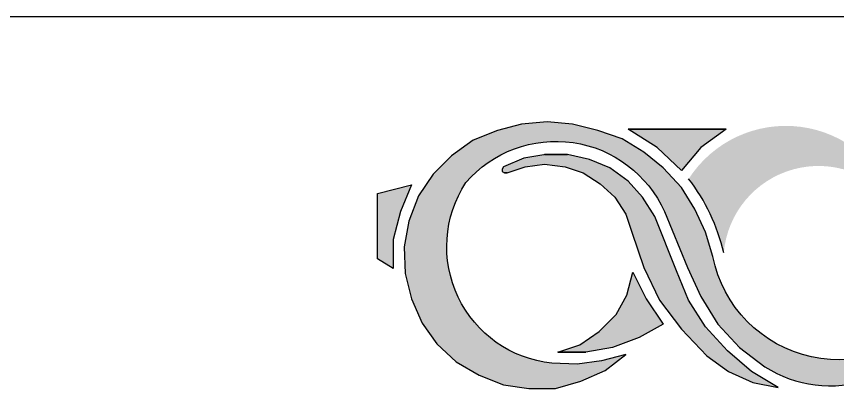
# Model space of a CAD drawing. Header units: inches. Extents: x 3613 to 8393, y -2205 to -794.
# Drawn here: x 7375.25 to 7405.86, y -1529.64 to -1515.79 of the extents above; entities that cross this region are included whole.
import ezdxf

# ---------------------------------------------------------------- set-up
doc = ezdxf.new("R2010")
doc.units = ezdxf.units.IN
doc.header["$MEASUREMENT"] = 0

msp = doc.modelspace()

# ---------------------------------------------------------------- hatches: boundary and pattern name
at = {"ltscale": 1000}
h = msp.add_hatch(color=0, dxfattribs=at)
h.dxf.hatch_style = 1
h.paths.add_polyline_path([(7400.304, -1521.836), (7400.891, -1522.693), (7401.342, -1523.641), (7401.613, -1524.589, -0.694994), (7408.022, -1522.829, 0.630929)], flags=17)
h.paths.add_polyline_path([(7398.048, -1519.985), (7399.131, -1520.662), (7400.033, -1521.52), (7400.755, -1520.662), (7401.703, -1519.985)], flags=17)
h.paths.add_polyline_path([(7399.402, -1523.054), (7400.259, -1525.13), (7400.755, -1526.213), (7401.387, -1527.252), (7402.2, -1528.109), (7403.147, -1528.831, 0.483098), (7409.782, -1526.575, -0.656849), (7401.207, -1524.724), (7400.936, -1523.821), (7400.53, -1522.964), (7400.033, -1522.152), (7399.356, -1521.429), (7398.634, -1520.843), (7397.822, -1520.346), (7396.919, -1520.03), (7395.971, -1519.805), (7395.024, -1519.714), (7394.076, -1519.805), (7393.173, -1520.03), (7392.271, -1520.391), (7391.458, -1520.978), (7390.781, -1521.655), (7390.24, -1522.468), (7389.879, -1523.415), (7389.698, -1524.363), (7389.743, -1525.356), (7389.969, -1526.304), (7390.375, -1527.206), (7390.917, -1527.974), (7391.639, -1528.651), (7392.496, -1529.147), (7393.399, -1529.508), (7394.347, -1529.644), (7395.34, -1529.644), (7396.287, -1529.373), (7397.19, -1528.967), (7397.957, -1528.38), (7397.055, -1528.606), (7396.152, -1528.741), (7395.204, -1528.696, -0.56248), (7392, -1521.971, -0.547638)])
h.paths.add_polyline_path([(7398.589, -1522.513), (7398.048, -1521.926), (7397.371, -1521.429), (7396.603, -1521.114), (7395.791, -1520.933), (7394.979, -1520.933), (7394.166, -1521.068), (7393.399, -1521.384), (7393.354, -1521.475), (7393.354, -1521.565), (7393.444, -1521.61), (7393.534, -1521.61), (7394.211, -1521.384), (7394.933, -1521.294), (7395.701, -1521.384), (7396.378, -1521.61), (7397.01, -1522.016), (7397.551, -1522.513), (7397.957, -1523.145), (7398.183, -1523.821), (7398.634, -1525.13), (7399.221, -1526.349), (7400.033, -1527.432), (7400.981, -1528.425), (7401.794, -1529.012), (7402.696, -1529.418), (7403.644, -1529.598), (7402.651, -1529.012), (7401.748, -1528.244), (7400.936, -1527.342), (7400.304, -1526.349), (7399.853, -1525.266), (7399.04, -1523.235)], flags=17)
h.paths.add_polyline_path([(7397.596, -1526.89), (7396.964, -1527.522), (7396.242, -1528.019), (7395.43, -1528.29), (7396.468, -1528.29), (7397.461, -1528.109), (7398.454, -1527.748), (7399.356, -1527.252), (7398.725, -1526.304), (7398.228, -1525.311), (7398.002, -1526.168)], flags=16)
h.paths.add_polyline_path([(7406.893, -1528.019, 0.826788), (7406.803, -1520.211, -0.46686)])
h.paths.add_polyline_path([(7411.136, -1522.377), (7409.872, -1522.061), (7410.278, -1523.054), (7410.549, -1524.092), (7410.549, -1525.175), (7411.136, -1524.814)])
h.paths.add_polyline_path([(7388.705, -1524.814), (7389.292, -1525.175), (7389.292, -1524.092), (7389.563, -1523.054), (7389.969, -1522.061), (7388.705, -1522.377)])

# ---------------------------------------------------------------- linework, layer by layer
msp.add_lwpolyline([(7025.147, -1515.788), (7421.585, -1515.788)])
msp.add_lwpolyline([(7409.782, -1526.575, -0.656849), (7401.207, -1524.724), (7400.936, -1523.821), (7400.53, -1522.964), (7400.033, -1522.152), (7399.356, -1521.429), (7398.634, -1520.843), (7397.822, -1520.346), (7396.919, -1520.03), (7395.971, -1519.805), (7395.024, -1519.714), (7394.076, -1519.805), (7393.173, -1520.03), (7392.271, -1520.391), (7391.458, -1520.978), (7390.781, -1521.655), (7390.24, -1522.468), (7389.879, -1523.415), (7389.698, -1524.363), (7389.743, -1525.356), (7389.969, -1526.304), (7390.375, -1527.206), (7390.917, -1527.974), (7391.639, -1528.651), (7392.496, -1529.147), (7393.399, -1529.508), (7394.347, -1529.644), (7395.34, -1529.644), (7396.287, -1529.373), (7397.19, -1528.967), (7397.957, -1528.38), (7397.055, -1528.606), (7396.152, -1528.741), (7395.204, -1528.696, -0.56248), (7392, -1521.971, -0.547638), (7399.402, -1523.054), (7400.259, -1525.13), (7400.755, -1526.213), (7401.387, -1527.252), (7402.2, -1528.109), (7403.147, -1528.831, 0.483098)], format="xyb", close=True)
for points in [[(7401.703, -1519.985), (7398.048, -1519.985)], [(7401.703, -1519.985), (7400.755, -1520.662), (7400.033, -1521.52), (7399.131, -1520.662), (7398.048, -1519.985)], [(7403.644, -1529.598), (7402.651, -1529.012), (7401.748, -1528.244), (7400.936, -1527.342), (7400.304, -1526.349), (7399.853, -1525.266), (7399.04, -1523.235), (7398.589, -1522.513), (7398.048, -1521.926), (7397.371, -1521.429), (7396.603, -1521.114), (7395.791, -1520.933), (7394.979, -1520.933), (7394.166, -1521.068), (7393.399, -1521.384), (7393.354, -1521.475), (7393.354, -1521.565), (7393.444, -1521.61), (7393.534, -1521.61), (7394.211, -1521.384), (7394.933, -1521.294), (7395.701, -1521.384), (7396.378, -1521.61), (7397.01, -1522.016), (7397.551, -1522.513), (7397.957, -1523.145), (7398.183, -1523.821), (7398.634, -1525.13), (7399.221, -1526.349), (7400.033, -1527.432), (7400.981, -1528.425), (7401.794, -1529.012), (7402.696, -1529.418)], [(7394.979, -1520.933), (7394.933, -1520.933), (7395.791, -1520.933)], [(7395.159, -1520.933), (7394.979, -1520.933)], [(7394.979, -1520.933), (7395.791, -1520.933)], [(7393.534, -1521.61), (7393.444, -1521.61)], [(7389.969, -1522.061), (7389.563, -1523.054), (7389.292, -1524.092), (7389.292, -1525.175), (7388.705, -1524.814), (7388.705, -1522.377)], [(7398.228, -1525.311), (7398.725, -1526.304), (7399.356, -1527.252), (7398.454, -1527.748), (7397.461, -1528.109), (7396.468, -1528.29), (7395.43, -1528.29), (7396.242, -1528.019), (7396.964, -1527.522), (7397.596, -1526.89), (7398.002, -1526.168)], [(7395.475, -1528.29), (7396.468, -1528.29), (7395.43, -1528.29)]]:
    msp.add_lwpolyline(points, close=True)
at = {"color": 0, "ltscale": 1000}
msp.add_arc((7394.64, -1526.216), 7.16, 13.136, 37.7177, dxfattribs=at)

doc.saveas('drawing.dxf')
